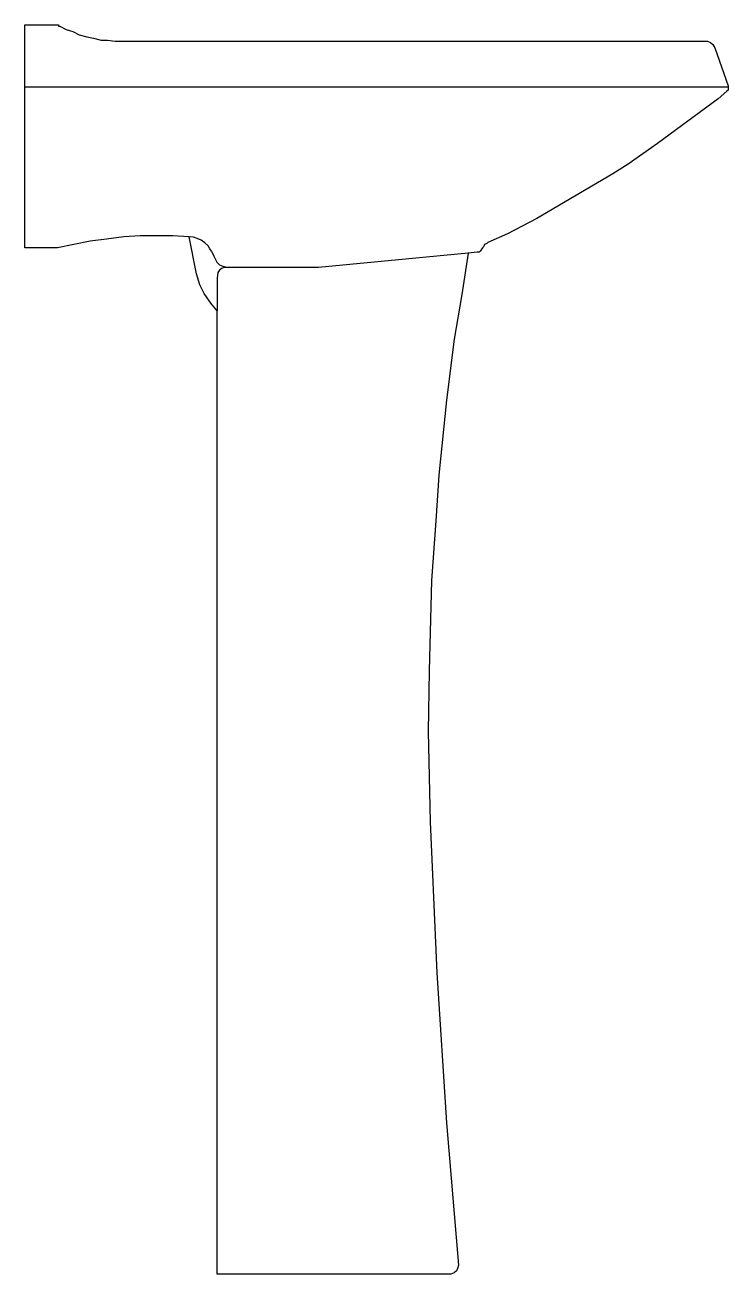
# Model space of a CAD drawing. Header units: millimetres. Extents: x -2940.121 to -2939.665, y 2962.92 to 2963.73.
import ezdxf

# ---------------------------------------------------------------- set-up
doc = ezdxf.new("R2010")
doc.units = ezdxf.units.MM
doc.header["$LTSCALE"] = 10
doc.layers.add('banheiro_louças', color=2, linetype='Continuous')

msp = doc.modelspace()

# ---------------------------------------------------------------- linework, layer by layer
at = {"layer": 'banheiro_louças'}
for points in [[(-2939.82426, 2963.58569), (-2939.82567, 2963.58357), (-2939.82567, 2963.58357), (-2939.82638, 2963.58286), (-2939.82638, 2963.58286), (-2939.82708, 2963.58286), (-2939.82779, 2963.58286), (-2939.83343, 2963.58216), (-2939.83767, 2963.55535), (-2939.8426, 2963.52643), (-2939.84754, 2963.48692), (-2939.85248, 2963.43824), (-2939.8546, 2963.40861), (-2939.85742, 2963.36981), (-2939.85883, 2963.31126), (-2939.85954, 2963.27175), (-2939.85812, 2963.2132), (-2939.85389, 2963.11514), (-2939.84754, 2963.01778), (-2939.83978, 2962.92537), (-2939.83978, 2962.92537), (-2939.84049, 2962.92325), (-2939.84119, 2962.92184), (-2939.8426, 2962.92043), (-2939.84472, 2962.91973), (-2939.9964, 2962.91973), (-2939.9964, 2963.54477), (-2939.9964, 2963.54477), (-2940.00063, 2963.54971), (-2940.00486, 2963.55606), (-2940.00768, 2963.5617), (-2940.0098, 2963.56875), (-2940.01474, 2963.59274), (-2940.01474, 2963.59274), (-2940.02532, 2963.59345), (-2940.0359, 2963.59345), (-2940.04648, 2963.59345), (-2940.05707, 2963.59274), (-2940.06835, 2963.59133), (-2940.07894, 2963.58992), (-2940.08952, 2963.5878), (-2940.1001, 2963.58569), (-2940.11004, 2963.58577), (-2940.12126, 2963.58569), (-2940.12126, 2963.73031), (-2940.10081, 2963.73031), (-2940.10081, 2963.73031), (-2940.1001, 2963.73031), (-2940.09939, 2963.73031), (-2940.09939, 2963.7296), (-2940.09869, 2963.7296), (-2940.09869, 2963.7296), (-2940.09446, 2963.72748), (-2940.09022, 2963.72607), (-2940.08599, 2963.72396), (-2940.08105, 2963.72255), (-2940.07682, 2963.72184), (-2940.07188, 2963.72043), (-2940.06765, 2963.72043), (-2940.06271, 2963.71972), (-2939.68035, 2963.71972), (-2939.68035, 2963.71972), (-2939.67823, 2963.71972), (-2939.67611, 2963.71902), (-2939.6747, 2963.71761), (-2939.67329, 2963.71549), (-2939.66483, 2963.6908), (-2939.66483, 2963.6908), (-2939.66483, 2963.6901), (-2939.66483, 2963.68868), (-2939.66483, 2963.68798), (-2939.66553, 2963.68727), (-2939.67118, 2963.68233), (-2939.71068, 2963.65341), (-2939.72973, 2963.64001), (-2939.73961, 2963.63366), (-2939.78899, 2963.60473), (-2939.80804, 2963.59486), (-2939.82073, 2963.58921), (-2939.82073, 2963.58921), (-2939.82144, 2963.58851), (-2939.82285, 2963.5878), (-2939.82356, 2963.58639), (-2939.82426, 2963.58569)], [(-2940.12126, 2963.6901), (-2939.66483, 2963.6901)], [(-2940.00008, 2963.58355), (-2940.00115, 2963.58512), (-2940.00243, 2963.58698), (-2940.00449, 2963.58903), (-2940.00449, 2963.58903), (-2940.00694, 2963.5907), (-2940.00939, 2963.59178), (-2940.01184, 2963.59256), (-2940.01474, 2963.59274)], [(-2940.00008, 2963.58355), (-2939.9987, 2963.58032), (-2939.9987, 2963.58032), (-2939.99674, 2963.5764), (-2939.99498, 2963.57464), (-2939.99287, 2963.57369), (-2939.98934, 2963.57299)], [(-2939.83343, 2963.58216), (-2939.93079, 2963.57299), (-2939.99146, 2963.57299), (-2939.99146, 2963.57299), (-2939.99321, 2963.57238), (-2939.99508, 2963.57121), (-2939.99606, 2963.56974), (-2939.99645, 2963.56602), (-2939.9964, 2963.54477)]]:
    msp.add_lwpolyline(points, dxfattribs=at)

doc.saveas('drawing.dxf')
